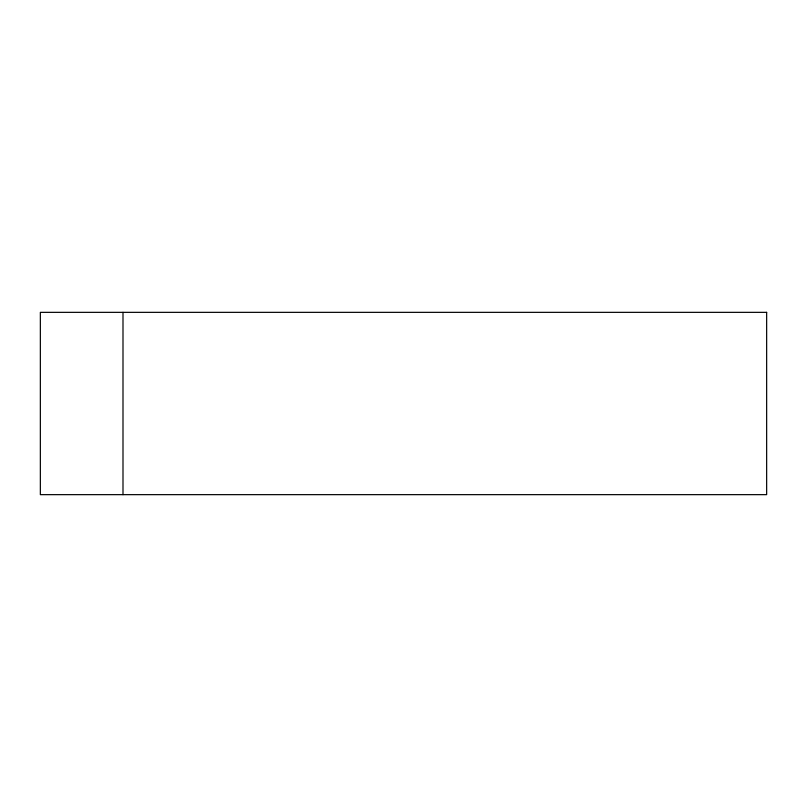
<?xml version="1.0" encoding="UTF-8"?>
<svg xmlns="http://www.w3.org/2000/svg" width="807" height="807" viewBox="0 0 807 807"><rect width="100%" height="100%" fill="white"/><g stroke="black" fill="none" stroke-linecap="round" stroke-linejoin="round"><path stroke-width="1.21" d="M122.997 312.349L122.997 494.651M766.65 312.349L40.35 312.349L40.35 494.651L766.65 494.651L766.65 312.349"/></g></svg>
